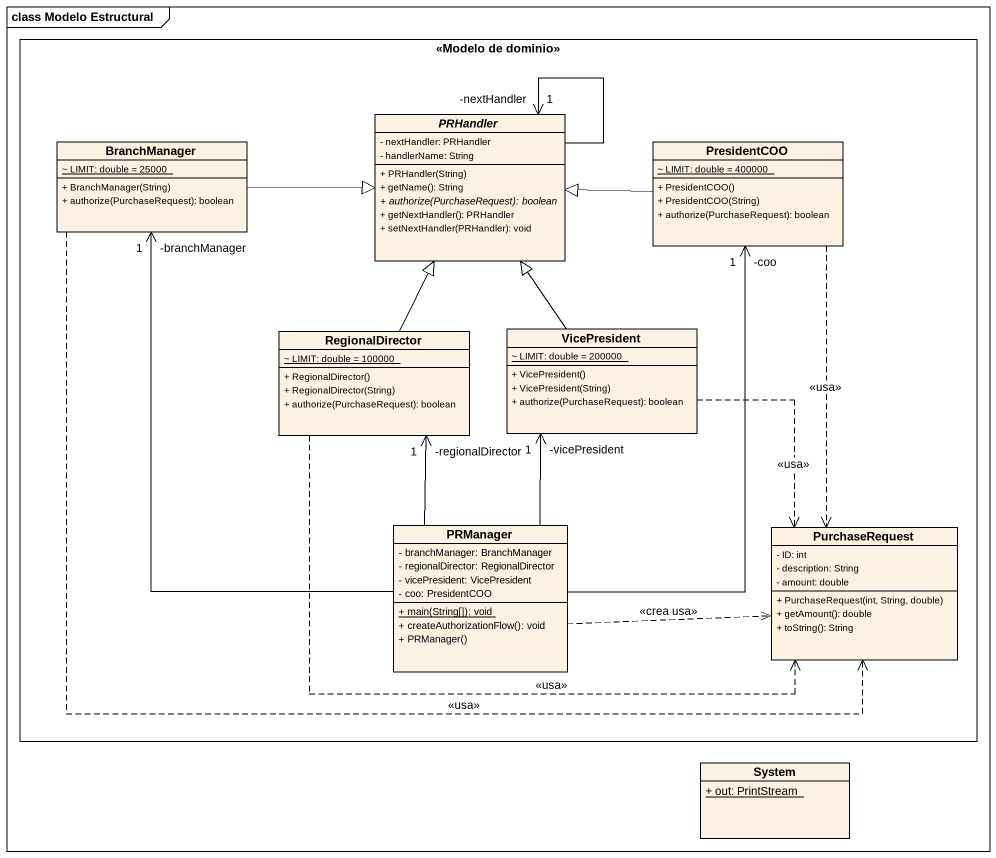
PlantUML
@startuml
mainframe class Modelo Estructural
hide circle
hide empty members
skinparam classAttributeIconSize 0
rectangle "<<Modelo de dominio>>" as Modelo_de_dominio {
  class BranchManager {
    {static} ~ LIMIT: double = 25000
    + BranchManager(String)
    + authorize(PurchaseRequest): boolean
  }
  abstract class PRHandler {
    - nextHandler: PRHandler
    - handlerName: String
    + PRHandler(String)
    + getName(): String
    {abstract} + authorize(PurchaseRequest): boolean
    + getNextHandler(): PRHandler
    + setNextHandler(PRHandler): void
  }
  class PresidentCOO {
    {static} ~ LIMIT: double = 400000
    + PresidentCOO()
    + PresidentCOO(String)
    + authorize(PurchaseRequest): boolean
  }
  class RegionalDirector {
    {static} ~ LIMIT: double = 100000
    + RegionalDirector()
    + RegionalDirector(String)
    + authorize(PurchaseRequest): boolean
  }
  class VicePresident {
    {static} ~ LIMIT: double = 200000
    + VicePresident()
    + VicePresident(String)
    + authorize(PurchaseRequest): boolean
  }
  class PRManager {
    - branchManager: BranchManager
    - regionalDirector: RegionalDirector
    - vicePresident: VicePresident
    - coo: PresidentCOO
    {static} + main(String[]): void
    + createAuthorizationFlow(): void
    + PRManager()
  }
  class PurchaseRequest {
    - ID: int
    - description: String
    - amount: double
    + PurchaseRequest(int, String, double)
    + getAmount(): double
    + toString(): String
  }
}
class System {
  {static} + out: PrintStream
}
BranchManager -right-|> PRHandler
BranchManager .right.> PurchaseRequest : <<usa>>
PRHandler --> "-nextHandler\n1" PRHandler
PresidentCOO -left-|> PRHandler
PresidentCOO ..> PurchaseRequest : <<usa>>
RegionalDirector -up-|> PRHandler
RegionalDirector .right.> PurchaseRequest : <<usa>>
VicePresident -up-|> PRHandler
VicePresident ..> PurchaseRequest : <<usa>>
PRManager -up-> "-branchManager\n1" BranchManager
PRManager -up-> "-coo\n1" PresidentCOO
PRManager -up-> "-regionalDirector\n1" RegionalDirector
PRManager -up-> "-vicePresident\n1" VicePresident
PRManager .right.> PurchaseRequest : <<crea usa>>
@enduml
